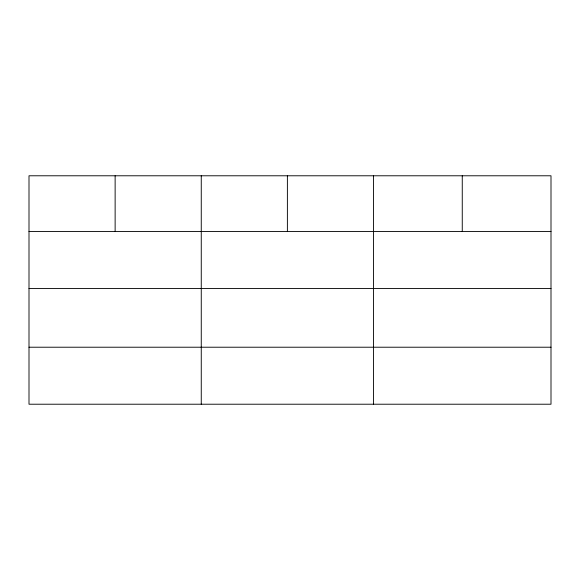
<?xml version="1.0" encoding="UTF-8"?>
<svg xmlns="http://www.w3.org/2000/svg" width="580" height="580" viewBox="0 0 580 580"><rect width="100%" height="100%" fill="white"/><g stroke="black" fill="none" stroke-linecap="round" stroke-linejoin="round"><path stroke-width="0.87" d="M551 288.499L551 175.784L29 175.784L29 404.216L551 404.216L551 288.499L29 288.499M29 231.507L551 231.507M29 347.217L551 347.217M462.26 175.784L462.26 231.507M373.52 175.784L373.52 404.216M287.39 175.784L287.39 231.507M201.26 175.784L201.26 404.216M115.13 175.784L115.13 231.507"/></g></svg>
